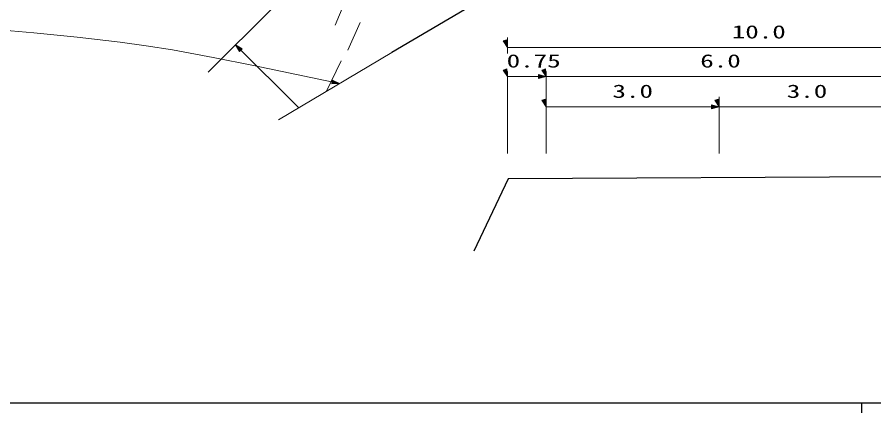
# Model space of a CAD drawing. Units: millimetres, scale not verified. Extents: x 40000 to 680000, y 20000 to 380000.
# Drawn here: x 183791 to 269246, y 204000 to 243501 of the extents above; entities that cross this region are included whole.
import ezdxf
from ezdxf.enums import TextEntityAlignment as Align

# ---------------------------------------------------------------- set-up
doc = ezdxf.new("R2010")
doc.units = ezdxf.units.MM
doc.header["$LTSCALE"] = 1000
for name, color, linetype, lineweight in [('M-BGD', 7, 'Continuous', 25), ('M-BGD-HTXT', 7, 'Continuous', 13), ('M-TTL-BAND', 7, 'Continuous', 25)]:
    doc.layers.add(name, color=color, linetype=linetype, lineweight=lineweight)
doc.styles.add('ＭＳ ゴシック', font='')
doc.styles.get('ＭＳ ゴシック').set_extended_font_data('MS Gothic')

# ---------------------------------------------------------------- blocks, each defined once
blk = doc.blocks.new('BUHIN107')
at = {"color": 7, "linetype": 'Continuous', "lineweight": 13}
for points in [[(0, 0), (507, 584), (173, 754)], [(70, 137), (201, 686), (435, 567)], [(104, 204), (214, 649), (398, 555)], [(138, 272), (226, 611), (360, 543)], [(172, 339), (238, 573), (322, 530)]]:
    blk.add_lwpolyline(points, close=True, dxfattribs=at)
for points in [[(35, 69), (189, 724), (473, 580), (36, 70)], [(268, 527), (207, 408), (251, 535), (284, 518), (207, 408)]]:
    blk.add_lwpolyline(points, dxfattribs=at)
blk = doc.blocks.new('BUHIN340')
at = {"color": 7, "linetype": 'Continuous', "lineweight": 13}
for points in [[(0, 0), (-382, 672), (-654, 413)], [(-106, 111), (-581, 418), (-391, 599)], [(-158, 165), (-541, 417), (-392, 559)], [(-211, 221), (-501, 416), (-393, 520)], [(-263, 275), (-461, 415), (-393, 480)]]:
    blk.add_lwpolyline(points, close=True, dxfattribs=at)
for points in [[(-53, 56), (-620, 419), (-390, 639), (-54, 57)], [(-408, 427), (-316, 331), (-422, 414), (-394, 440), (-316, 331)]]:
    blk.add_lwpolyline(points, dxfattribs=at)

msp = doc.modelspace()

# ---------------------------------------------------------------- linework, layer by layer
at = {"layer": 'M-BGD'}
for p, q in [((251515, 257922), (221169, 239957)), ((232762, 227351), (229359, 220154)), ((275412, 227576), (232762, 227351))]:
    msp.add_line(p, q, dxfattribs=at)
at = {"layer": 'M-BGD-HTXT'}
for p, q in [((228549, 273812), (215503, 242703)), ((202851, 238009), (209352, 244509)), ((216779, 240187), (218015, 242967)), ((232706, 239875), (232706, 241473)), ((205576, 240734), (211873, 234454)), ((232706, 240473), (282789, 240473)), ((221169, 239957), (209866, 233266)), ((214618, 236049), (216100, 239138)), ((232706, 229890), (232706, 238075)), ((232706, 237575), (236549, 237575)), ((236549, 238075), (236549, 229890)), ((236549, 237575), (271323, 237575)), ((253810, 235551), (253810, 229890)), ((236549, 234551), (253810, 234551)), ((253810, 234551), (271323, 234551))]:
    msp.add_line(p, q, dxfattribs=at)
for points in [[(182403, 242209), (185469, 241948), (189763, 241508), (194064, 241007), (196668, 240648), (199272, 240228), (203330, 239477), (207379, 238667), (211665, 237775), (215947, 236866)], [(205630, 240679), (206206, 240330), (205981, 240104), (205632, 240678)], [(205994, 240317), (205900, 240411), (206007, 240330), (205981, 240303), (205900, 240411)], [(215872, 236882), (215199, 236860), (215264, 237172), (215870, 236882)], [(215369, 236987), (215499, 236960), (215365, 236969), (215373, 237006), (215499, 236960)]]:
    msp.add_lwpolyline(points, dxfattribs=at)
for points in [[(205576, 240734), (205975, 240071), (206239, 240337)], [(205685, 240625), (206167, 240330), (205981, 240144)], [(205738, 240572), (206127, 240330), (205981, 240184)], [(205792, 240518), (206087, 240330), (205981, 240224)], [(205845, 240465), (206047, 240330), (205981, 240263)], [(215947, 236866), (215252, 237203), (215175, 236836)], [(215797, 236898), (215232, 236882), (215286, 237139)], [(215723, 236913), (215265, 236903), (215308, 237105)], [(215648, 236929), (215299, 236925), (215329, 237072)], [(215575, 236944), (215332, 236947), (215351, 237039)]]:
    msp.add_lwpolyline(points, close=True, dxfattribs=at)
at = {"layer": 'M-TTL-BAND'}
for p, q in [((40000, 205000), (579000, 205000)), ((268000, 205000), (268000, 204000))]:
    msp.add_line(p, q, dxfattribs=at)

# ---------------------------------------------------------------- block references
at = {"layer": 'M-BGD-HTXT', "rotation": 46.31377}
for name, p in [('BUHIN107', (232706, 240473)), ('BUHIN107', (232706, 237575)), ('BUHIN107', (236549, 237575)), ('BUHIN340', (236549, 237575)), ('BUHIN107', (236549, 234551)), ('BUHIN340', (253810, 234551)), ('BUHIN107', (253810, 234551))]:
    msp.add_blockref(name, p, dxfattribs=at)

# ---------------------------------------------------------------- texts
at = {"layer": 'M-BGD-HTXT', "style": 'ＭＳ ゴシック', "width": 1.5}
for s, p in [('10.0', (255072, 240973)), ('0.75', (232619, 238075)), ('6.0', (251928, 238075)), ('3.0', (243171, 235051)), ('3.0', (260558, 235051))]:
    msp.add_text(s, height=1320, dxfattribs=at).set_placement(p, align=Align.BOTTOM_LEFT)

doc.saveas('drawing.dxf')
